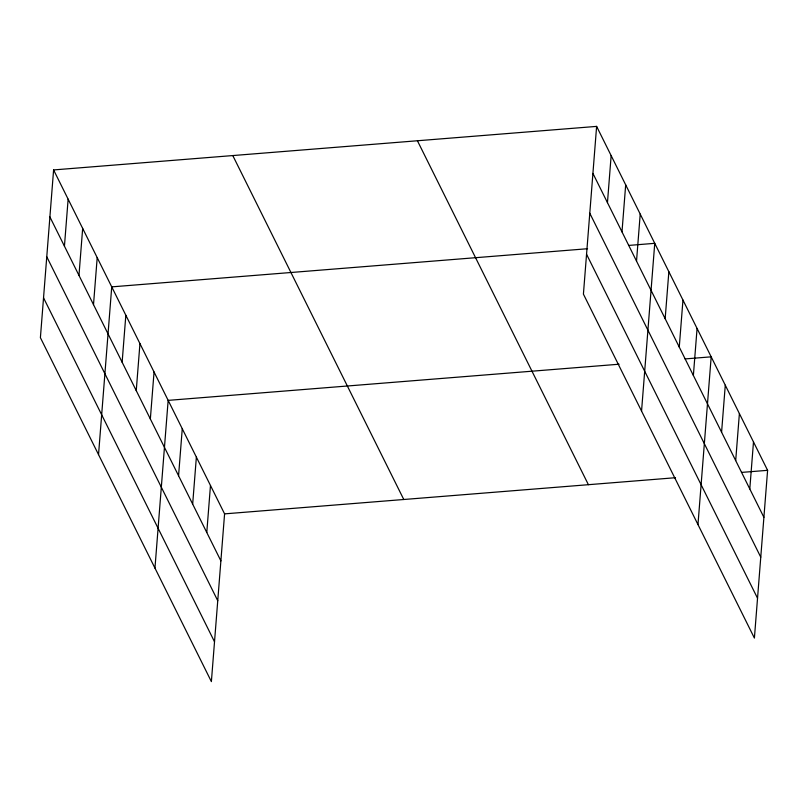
<?xml version="1.0" encoding="UTF-8"?>
<svg xmlns="http://www.w3.org/2000/svg" width="808" height="808" viewBox="0 0 808 808"><rect width="100%" height="100%" fill="white"/><g stroke="black" fill="none" stroke-linecap="round" stroke-linejoin="round"><path stroke-width="1.21" d="M53.601 169.933L40.4 337.673L211.383 681.609L224.584 513.868L53.601 169.933L596.617 126.391L767.6 470.327L754.399 638.067L583.416 294.132L596.617 126.391M64.438 246.167L68.135 199.172M78.972 275.407L82.668 228.401M93.506 304.636L97.202 257.641M98.536 454.611L111.736 286.87L587.557 248.723M122.139 362.247L125.836 315.251M136.249 390.628L139.946 343.622M150.349 418.999L154.055 371.993M154.954 568.105L168.155 400.374L619.09 364.216M178.568 475.75L182.265 428.745M192.668 504.121L196.374 457.116M206.777 532.492L210.474 485.497M607.454 202.636L611.151 155.631M621.988 231.866L625.685 184.86M636.522 261.095L640.219 214.1M641.552 411.07L654.753 243.329L628.624 245.43M665.156 318.706L668.862 271.71M679.265 347.087L682.962 300.081M693.375 375.457L697.072 328.452M697.971 524.564L711.181 356.833L685.043 358.924M721.584 432.209L725.281 385.204M735.694 460.58L739.391 413.575M749.794 488.951L753.49 441.956M224.584 513.868L675.508 477.71M741.471 472.417L767.6 470.327M592.92 173.397L763.903 517.332M589.79 213.241L760.762 557.166M586.558 254.288L757.53 598.223M417.423 140.764L588.406 484.699M232.795 155.57L403.778 499.495M49.904 216.938L220.887 560.873M46.763 256.782L217.746 600.708M43.531 297.829L214.514 641.764"/></g></svg>
